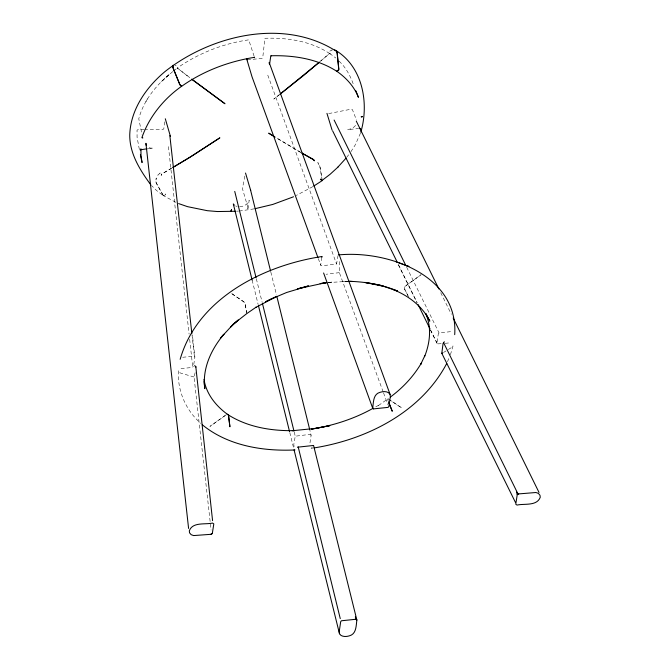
<?xml version="1.0" encoding="UTF-8"?>
<svg xmlns="http://www.w3.org/2000/svg" width="670" height="670" viewBox="0 0 670 670"><rect width="100%" height="100%" fill="white"/><g stroke="black" fill="none" stroke-linecap="round" stroke-linejoin="round"><path stroke-width="0.5" stroke-dasharray="3.35 2.51" d="M254.097 56.221L248.738 39.848C223.135 43.5 198.529 53.299 177.257 67.988L177.181 68.65L177.307 68.005L189.778 77.728M193.764 364.53L194.878 357.068L192.466 335.31M195.146 372.671L194.04 376.984L211.083 529.995M244.86 176.068L242.414 188.58L248.453 209.367L247.925 208.747L249.198 200.263C247.548 205.598 240.497 208.11 235.58 205.941M321.818 257.339L320.67 264.952L321.935 265.814L336.541 263.997L337.998 255.789M309.984 442.862L311.123 435.249L309.867 430.165M441.17 343.693L437.409 343.894L436.924 343.132L438.314 333.802L439.051 332.923L450.801 331.642L452.87 331.943M164.845 121.84L163.756 129.008L162.324 129.519L145.264 129.553M450.433 354.698L453.02 345.938L452.024 347.219L446.907 350.385M383.165 391.883L339.372 272.648L339.489 259.123M360.452 133.221L355.251 144.888L350.971 151.646M447.476 361.708L449.327 357.328M311.123 435.249L309.867 434.386L295.252 436.204L293.803 444.411L294.473 449.746M172.751 71.59L160.892 82.025L169.954 73.884C155.783 85.609 143.531 100.76 138.774 118.799L141.998 134.553M145.884 101.731L147.517 98.825M346.583 157.442L349.154 154.142M181.001 368.559L191.913 367.52L193.479 366.398M312.413 447.032L311.14 448.414L313.049 448.096M355.603 125.441L353.592 127.401L350.795 128.866L347.554 129.612L358.701 128.548M320.804 60.962L329.531 53.458L330.293 54.01L329.598 53.424L320.218 61.397M279.482 94.587L273.812 99.085L279.516 94.587M173.505 70.995L177.307 68.005M226.184 414.789L209.936 426.388L227.105 414.169M378.441 405.517L388.022 398.784L387.737 399.831L388.491 401.732L387.721 399.739L388.097 398.809L401.891 408.038L389.756 399.94M443.498 352.495L446.061 350.913M171.972 167.961L161.344 174.284L161.185 175.481L161.403 174.217L171.286 168.43M312.974 186.578L296.241 195.456M375.778 406.841L379.245 404.956M163.514 195.808L165.348 194.828L165.457 193.965L164.251 195.506L163.103 195.489L155.733 181.796L156.269 177.96L155.716 180.867L156.294 183.295L163.514 195.808L156.487 190.439L151.529 185.556M339.372 272.648L326.081 274.264M254.047 208.881L239.525 211.017M328.694 113.582L350.954 109.235L352.353 109.511L356.541 120.173M328.769 282.48L331.667 282.103L327.89 282.472M247.289 59.831L261.945 58.441L262.741 57.679L264.901 38.282C287.17 37.503 310.587 41.004 329.531 53.458M148.196 148.665L153.263 148.179L150.214 148.036L147.702 147.057M182.692 357.269L193.605 356.222L194.878 357.068M445.14 343.308L449.109 342.931M236.535 211.192L238.528 211.075M328.032 282.539L349.43 281.308M348.459 281.333L342.604 281.467L347.479 281.484M144.259 129.561L138.238 129.57L137.04 130.156L137.074 137.266L139.762 151.613M194.04 376.984L180.733 373.148L179.049 372.126L178.463 370.611C177.148 390.451 185.833 410.417 200.824 423.373M175.858 202.323L163.103 195.489M175.021 65.308L176.177 65.853M301.048 152.584L275.63 137.392M300.344 152.241L275.663 137.442M329.598 53.424L335.812 58.005M177.257 67.988L190.875 78.499M339.104 61.196C346.147 67.67 350.594 76.338 353.718 85.274M408.767 297.162L404.378 288.711L404.831 286.509L421.137 274.7L404.931 286.4L404.362 288.603L407.888 295.445M440.726 292.715L451.337 314.272M406.69 267.271L439.051 332.923M398.65 265.085L417.109 302.614M430.483 329.824L437.409 343.894M398.122 264.307L417.058 302.781M430.45 329.992L436.924 343.132M383.525 392.854L387.838 404.588M267.774 75.124L336.541 263.997M318.309 258.62L320.821 265.496M247.749 208.152L247.925 208.747M270.839 272.104L276.509 295.009M256.334 278.762L262.112 302.12M294.247 432.142L295.252 436.204M252.146 280.161L258.168 304.548M289.792 432.569L293.812 448.825M246.878 313.526L245.086 303.828L243.821 301.802L230.857 293.041L243.922 301.894L245.12 303.937L246.702 312.563M322.245 180.28L319.783 166.118L317.815 162.525L320.176 167.634L321.876 178.639M191.972 334.548L194.392 356.306M168.438 146.604L189.091 334.129M189.66 339.305L192.742 367.277M160.122 173.028L157.844 175.172L160.122 173.028M329.774 51.171L332.295 49.856L329.774 51.171"/><path stroke-width="1" d="M297.514 447.2L313.568 445.458L356.867 620.093C356.03 625.822 356.482 633.912 349.464 635.813C346.692 636.684 343.568 636.885 340.955 635.394L339.489 633.745L294.055 449.846M269.633 63.751L270.764 56.213L271.501 55.468L270.956 55.769C293.77 55.141 317.547 58.809 336.993 71.439L338.878 69.236L336.918 51.649C284.407 17.512 211.218 34.865 164.753 71.765C146.085 87.502 130.558 109.713 129.745 134.871C129.57 153.681 140.114 170.255 150.817 184.861M372.788 408.466L372.679 407.997C373.592 402.335 373.022 394.094 380.091 392.31C383.424 391.263 387.93 390.978 390.057 394.328L390.35 396.556L388.868 406.472L388.139 407.368L373.55 408.884L372.788 408.466L323.602 272.975M212.315 533.513L213.805 523.898L212.532 523.052C205.263 524.811 192.592 521.679 189.309 530.841L189.568 532.843L191.176 534.694L193.613 535.573L210.832 534.325L212.315 533.513L210.832 534.325M180.155 359.321C197.549 298.376 263.603 265.32 322.161 256.484L321.818 257.339M142.601 137.509L142.794 138.054L141.889 137.702C148.79 117.451 163.555 98.9 181.629 86.288L179.727 84.445L172.868 67.335L173.153 65.25L172.818 66.673L173.421 68.96L180.088 85.09L181.595 86.338C203.127 71.079 228.37 61.54 254.357 57.352L254.583 57.762L254.407 57.168M424.512 356.716C430.04 343.09 431.849 327.27 425.651 313.552M360.803 132.233C369.321 103.222 362.805 66.037 334.69 49.806M444.336 341.734L443.071 343.45L441.806 353.283L515.515 502.534M424.864 355.628L420.701 364.388L421.371 363.073C413.583 376.356 402.871 387.796 390.51 396.942M446.739 363.458C421.053 412.284 366.741 439.545 314.004 447.937M345.946 158.262L337.588 167.441M336.993 71.439L336.6 71.037L337.094 71.472L338.769 69.923L337.295 53.29L336.474 51.037M337.965 167.098L330.042 174.342L322.245 180.28L321.692 180.456L320.411 179.158L322.186 180.64L313.811 186.034M518.002 493.966L517.24 494.619L515.758 504.234L517.031 505.08C524.35 503.379 536.821 506.361 540.255 497.291L539.986 495.281L538.362 493.363L535.925 492.509L518.002 493.966L443.506 342.479M319.222 62.318L280.336 93.942M140.65 149.377L140.064 149.879L147.182 148.765M319.439 62.059L303.803 75.341L280.295 93.951M172.86 167.433L188.806 157.944L219.877 137.819L192.039 155.951L173.078 167.374M518.714 493.765L517.24 494.619L516.545 492.14M373.173 408.256C354.12 418.926 333.065 425.668 311.542 429.11M293.535 196.779L272.799 204.434L255.044 208.68M441.806 353.283L442.644 353.023M311.617 429.085L329.799 425.685L315.444 428.398L292.271 430.735M326.843 282.74L320.084 283.619L325.997 282.656L297.354 288.862L308.535 285.889L286.609 292.497L270.596 299.239L265.63 301.776L275.805 296.86L255.714 307.438L256.116 307.187L246.878 313.526L233.395 324.087L230.656 326.977L238.277 320.026L233.395 324.087L220.329 338.241L223.947 334.229C211.259 349.137 202.089 368.659 204.802 388.625L204.048 381.59M235.539 211.259L217.541 211.544L207.29 210.69L187.491 206.645L178.589 203.58M294.959 449.964C262.69 451.421 227.926 445.743 202.265 424.755M338.342 254.935C387.176 250.086 458.54 274.851 454.712 334.648M348.45 281.492L353.325 281.517L349.43 281.308C365.921 281.869 382.319 284.633 397.586 291.048L380.007 285.102L364.748 282.405L383.843 286.375M293.695 430.659C271.116 430.961 247.825 427.167 228.445 414.965L229.919 426.782L228.487 415.048C216.427 406.598 206.268 394.295 204.007 379.387M396.339 261.911L408.943 266.518L406.221 265.513M359.715 128.447L360.619 128.799L359.999 128.389M392.821 289.432C408.147 295.554 422.469 306.022 429.805 321.173L425.869 313.518M356.758 619.624L356.013 619.256L341.424 620.772L340.695 621.659L339.213 631.576L339.489 633.745M302.145 153.279L313.627 159.661L314.297 160.85L313.686 159.72L301.952 153.095M194.643 365.602L195.983 367.076M274.759 136.864L268.703 133.154L274.792 136.906M227.105 414.169L228.487 415.048M192.131 79.521L224.978 103.749L191.67 79.119M337.094 71.472C346.348 77.971 354.288 86.665 358.416 97.318L355.887 90.827M356.867 620.093L356.013 619.256L355.351 616.827M372.679 407.997L373.55 408.884M234.291 205.062L233.319 203.956L252.146 280.161M247.289 59.831L246.669 58.868L252.029 76.832L317.949 257.632M356.281 121.136L438.883 288.963M453.188 318.024L539.015 492.417M334.104 120.022L405.769 265.395M332.663 130.935L396.808 261.334M418.03 304.49L430.023 328.886M388.868 402.687L392.252 411.271L388.851 402.62M390.057 394.328L269.189 62.545L269.39 63.977M326.952 113.356L332.077 130.114M245.522 173.036L250.68 190.33M165.306 118.774L170.431 136.379M250.513 189.794L270.588 271.09M276.861 296.492L309.724 429.621M234.743 191.402L256.082 277.74M262.364 303.142L293.996 431.128M258.419 305.562L289.541 431.555M298.192 446.907L340.251 618.611M140.39 154.611L142.073 162.584L141.01 156.01L140.926 148.757M146.227 145.365L145.934 143.321L188.597 528.462M169.845 135.591L191.855 333.509M195.757 366.272L212.574 520.657M231.56 209.777L231.008 211.033L231.56 209.777M362.445 116.622L361.406 117.158L361.231 116.563L362.445 116.622"/></g></svg>
